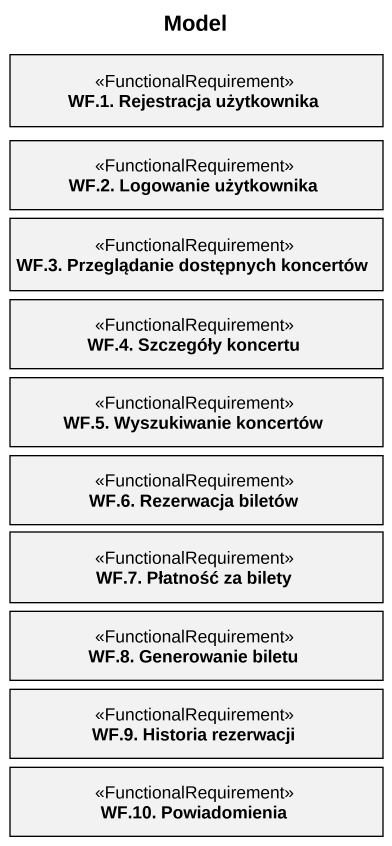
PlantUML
@startuml
title Model
hide circle
hide empty members
class "WF.1. Rejestracja użytkownika" as WF_1_Rejestracja_użytkownika <<FunctionalRequirement>>
class "WF.2. Logowanie użytkownika" as WF_2_Logowanie_użytkownika <<FunctionalRequirement>>
class "WF.3. Przeglądanie dostępnych koncertów" as WF_3_Przeglądanie <<FunctionalRequirement>>
class "WF.4. Szczegóły koncertu" as WF_4_Szczegóły_koncertu <<FunctionalRequirement>>
class "WF.5. Wyszukiwanie koncertów" as WF_5_Wyszukiwanie_koncertów <<FunctionalRequirement>>
class "WF.6. Rezerwacja biletów" as WF_6_Rezerwacja_biletów <<FunctionalRequirement>>
class "WF.7. Płatność za bilety" as WF_7_Płatność_za_bilety <<FunctionalRequirement>>
class "WF.8. Generowanie biletu" as WF_8_Generowanie_biletu <<FunctionalRequirement>>
class "WF.9. Historia rezerwacji" as WF_9_Historia_rezerwacji <<FunctionalRequirement>>
class "WF.10. Powiadomienia" as WF_10_Powiadomienia <<FunctionalRequirement>>
@enduml
